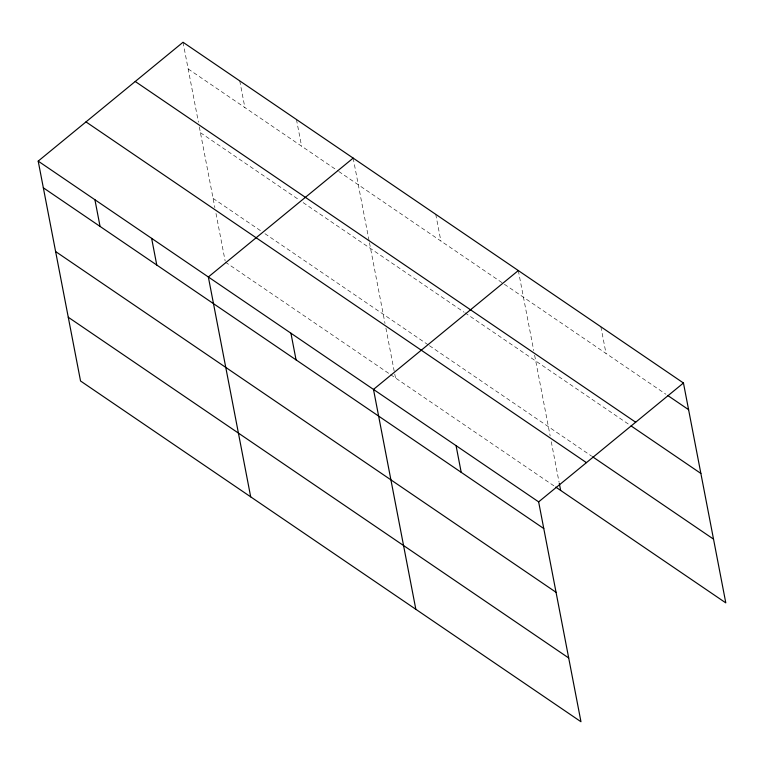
<?xml version="1.0" encoding="UTF-8"?>
<svg xmlns="http://www.w3.org/2000/svg" width="764" height="764" viewBox="0 0 764 764"><rect width="100%" height="100%" fill="white"/><g stroke="black" fill="none" stroke-linecap="round" stroke-linejoin="round"><path stroke-width="0.57" stroke-dasharray="3.82 2.86" d="M188.164 68.941L337.774 170.811M338.748 171.47L665.988 394.291M200.435 132.688L299.202 199.939M303.117 202.603L463.968 312.132M464.951 312.801L630.099 425.242M213.089 198.382L261.002 231.005M264.917 233.669L428.451 345.022M429.435 345.691L591.632 456.127M225.361 262.128L389.65 373.988M390.624 374.656L554.76 486.42M600.886 326.782L606.024 353.465M518.317 270.561L533.721 350.561M534.619 355.193L550.166 435.948M551.283 441.745L559.095 482.323M435.747 214.331L440.885 241.013M353.169 158.11L369.251 241.586M369.47 242.751L385.018 323.506M385.916 328.138L395.513 377.989M296.451 119.49L301.589 146.172M239.743 80.869L244.881 107.552M183.026 42.259L198.43 122.259M199.318 126.9L214.875 207.655M215.992 213.452L225.141 260.973"/><path stroke-width="1.15" d="M38.2 161.118L538.639 501.872L580.974 721.741L80.545 380.997L38.2 161.118L183.026 42.259L683.455 383.003L725.8 602.882L555.743 487.088M353.169 158.11L208.352 276.979L250.688 496.848M518.317 270.561L373.491 389.42L415.836 609.3M538.639 501.872L683.455 383.003M667.956 395.628L688.593 409.685M135.228 81.481L635.667 422.225M631.083 425.92L700.874 473.441M592.616 456.796L713.519 539.126M85.988 121.896L586.427 462.64M43.338 187.801L543.777 528.545M55.619 251.557L556.049 592.301M68.263 317.241L568.702 657.985M559.315 483.478L560.652 490.431M456.06 445.641L461.198 472.324M290.922 333.199L296.06 359.882M151.635 238.358L156.773 265.041M94.917 199.738L100.055 226.421"/></g></svg>
